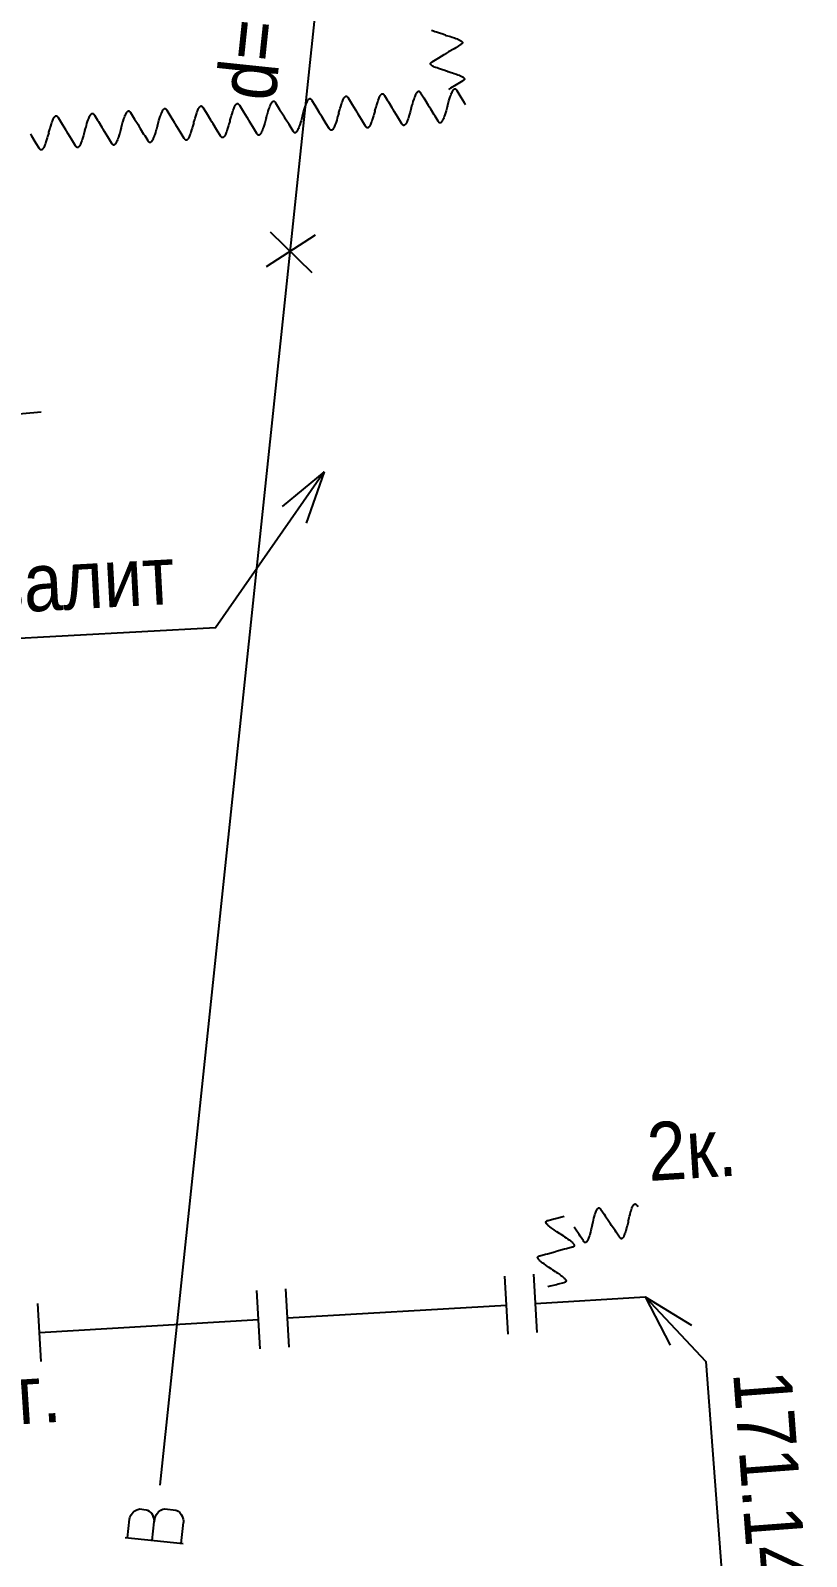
# Model space of a CAD drawing. Header units: metres. Extents: x -3947 to -3704, y 4976 to 6609.
# Drawn here: x -3820.81 to -3807.49, y 5846.71 to 5872.92 of the extents above; entities that cross this region are included whole.
import ezdxf
from ezdxf.enums import TextEntityAlignment as Align

# ---------------------------------------------------------------- set-up
doc = ezdxf.new("R2010")
doc.units = ezdxf.units.M
doc.header["$MEASUREMENT"] = 0
for name, color, linetype, lineweight in [('Водопровод', 7, 'Continuous', 25), ('Газопровод', 7, 'Continuous', 25), ('Кабель защиты', 7, 'Continuous', 25), ('Подземные коммуникации', 7, 'Continuous', 25)]:
    doc.layers.add(name, color=color, linetype=linetype, lineweight=lineweight)
doc.styles.add('Style-RUSSIAN_1251', font='RUSSIAN_1251.shx')

msp = doc.modelspace()

# ---------------------------------------------------------------- linework, layer by layer
at = {"layer": 'Водопровод', "linetype": 'Continuous'}
for p, q in [((-3818.591, 5847.933), (-3815.148, 5880.597)), ((-3816.76, 5868.869), (-3815.92, 5869.412)), ((-3816.7, 5869.466), (-3815.986, 5868.765)), ((-3818.725, 5846.983), (-3818.691, 5847.303)), ((-3818.227, 5846.931), (-3818.189, 5847.291)), ((-3819.187, 5847.032), (-3818.194, 5846.927))]:
    msp.add_line(p, q, dxfattribs=at)
at = {"layer": 'Водопровод', "linetype": 'Continuous', "flags": 128}
for points in [[(-3836.523, 5860.556), (-3828.424, 5865.683), (-3820.633, 5866.374)], [(-3819.15, 5847.028), (-3819.117, 5847.345), (-3819.108, 5847.374), (-3819.084, 5847.422), (-3819.051, 5847.466), (-3819.035, 5847.483), (-3819.014, 5847.498), (-3818.989, 5847.51), (-3818.957, 5847.52), (-3818.942, 5847.522), (-3818.827, 5847.51), (-3818.805, 5847.502), (-3818.777, 5847.486), (-3818.758, 5847.469), (-3818.74, 5847.45), (-3818.722, 5847.42), (-3818.707, 5847.383), (-3818.698, 5847.35), (-3818.691, 5847.303), (-3818.683, 5847.341), (-3818.676, 5847.374), (-3818.656, 5847.421), (-3818.636, 5847.448), (-3818.615, 5847.474), (-3818.58, 5847.501), (-3818.543, 5847.517), (-3818.51, 5847.523), (-3818.321, 5847.503), (-3818.303, 5847.498), (-3818.278, 5847.484), (-3818.25, 5847.46), (-3818.226, 5847.426), (-3818.21, 5847.396), (-3818.195, 5847.347), (-3818.188, 5847.319), (-3818.189, 5847.291)]]:
    msp.add_lwpolyline(points, dxfattribs=at)
at = {"layer": 'Газопровод', "linetype": 'Continuous'}
for p, q in [((-3816.372, 5850.305), (-3816.431, 5851.303)), ((-3812.613, 5850.527), (-3812.672, 5851.525)), ((-3812.114, 5850.556), (-3812.173, 5851.554)), ((-3820.631, 5850.054), (-3820.69, 5851.052)), ((-3816.871, 5850.276), (-3816.93, 5851.274)), ((-3812.143, 5851.055), (-3810.263, 5851.166)), ((-3810.263, 5851.166), (-3809.829, 5850.339)), ((-3810.263, 5851.166), (-3809.465, 5850.682)), ((-3820.66, 5850.553), (-3816.901, 5850.775)), ((-3816.402, 5850.804), (-3812.642, 5851.026))]:
    msp.add_line(p, q, dxfattribs=at)
at = {"layer": 'Газопровод', "linetype": 'Continuous', "flags": 128}
msp.add_lwpolyline([(-3810.263, 5851.166), (-3809.218, 5850.054), (-3808.681, 5842.896)], dxfattribs=at)
at = {"layer": 'Кабель защиты', "linetype": 'Continuous', "flags": 128}
for points in [[(-3813.691, 5872.846), (-3813.705, 5872.851), (-3813.754, 5872.866), (-3813.776, 5872.872), (-3813.809, 5872.883), (-3813.845, 5872.895), (-3813.87, 5872.904), (-3813.893, 5872.913), (-3813.91, 5872.92), (-3813.928, 5872.928)], [(-3813.691, 5872.846), (-3813.676, 5872.842), (-3813.627, 5872.827), (-3813.605, 5872.82), (-3813.572, 5872.81), (-3813.536, 5872.797), (-3813.512, 5872.789), (-3813.488, 5872.78), (-3813.471, 5872.772), (-3813.454, 5872.764), (-3813.443, 5872.759), (-3813.435, 5872.754), (-3813.427, 5872.75), (-3813.424, 5872.748), (-3813.421, 5872.746), (-3813.416, 5872.742), (-3813.413, 5872.739), (-3813.41, 5872.737), (-3813.408, 5872.734), (-3813.406, 5872.732), (-3813.404, 5872.728), (-3813.402, 5872.726), (-3813.402, 5872.725), (-3813.401, 5872.723), (-3813.4, 5872.722), (-3813.4, 5872.72), (-3813.399, 5872.718), (-3813.399, 5872.717), (-3813.399, 5872.715), (-3813.399, 5872.714), (-3813.399, 5872.713), (-3813.4, 5872.712), (-3813.4, 5872.71), (-3813.4, 5872.709), (-3813.401, 5872.708), (-3813.401, 5872.706), (-3813.402, 5872.704), (-3813.403, 5872.703), (-3813.404, 5872.702), (-3813.405, 5872.701), (-3813.406, 5872.699), (-3813.407, 5872.698), (-3813.408, 5872.697), (-3813.41, 5872.695), (-3813.412, 5872.693), (-3813.415, 5872.691), (-3813.418, 5872.689), (-3813.422, 5872.686), (-3813.429, 5872.682), (-3813.514, 5872.63), (-3813.542, 5872.613), (-3813.636, 5872.557), (-3813.673, 5872.535)], [(-3813.656, 5872.223), (-3813.671, 5872.228), (-3813.72, 5872.243), (-3813.741, 5872.249), (-3813.774, 5872.26), (-3813.81, 5872.272), (-3813.835, 5872.281), (-3813.859, 5872.29), (-3813.876, 5872.297), (-3813.893, 5872.305), (-3813.903, 5872.31), (-3813.912, 5872.315), (-3813.919, 5872.32), (-3813.922, 5872.322), (-3813.926, 5872.324), (-3813.931, 5872.328), (-3813.934, 5872.331), (-3813.936, 5872.333), (-3813.939, 5872.335), (-3813.941, 5872.338), (-3813.943, 5872.341), (-3813.944, 5872.343), (-3813.945, 5872.345), (-3813.946, 5872.346), (-3813.946, 5872.348), (-3813.947, 5872.349), (-3813.947, 5872.351), (-3813.947, 5872.353), (-3813.947, 5872.355), (-3813.947, 5872.356), (-3813.947, 5872.357), (-3813.947, 5872.358), (-3813.947, 5872.359), (-3813.947, 5872.36), (-3813.946, 5872.362), (-3813.945, 5872.363), (-3813.944, 5872.365), (-3813.944, 5872.366), (-3813.943, 5872.367), (-3813.942, 5872.369), (-3813.941, 5872.37), (-3813.94, 5872.371), (-3813.939, 5872.372), (-3813.937, 5872.375), (-3813.935, 5872.376), (-3813.932, 5872.378), (-3813.928, 5872.381), (-3813.925, 5872.383), (-3813.918, 5872.388), (-3813.833, 5872.439), (-3813.804, 5872.456), (-3813.71, 5872.513), (-3813.673, 5872.535)], [(-3813.656, 5872.223), (-3813.641, 5872.219), (-3813.592, 5872.204), (-3813.571, 5872.197), (-3813.538, 5872.187), (-3813.502, 5872.174), (-3813.477, 5872.166), (-3813.453, 5872.157), (-3813.436, 5872.149), (-3813.419, 5872.141), (-3813.409, 5872.136), (-3813.4, 5872.131), (-3813.393, 5872.127), (-3813.39, 5872.125), (-3813.386, 5872.123), (-3813.381, 5872.119), (-3813.378, 5872.116), (-3813.376, 5872.114), (-3813.373, 5872.111), (-3813.371, 5872.109), (-3813.369, 5872.105), (-3813.368, 5872.103), (-3813.367, 5872.102), (-3813.366, 5872.1), (-3813.366, 5872.099), (-3813.365, 5872.097), (-3813.365, 5872.095), (-3813.365, 5872.094), (-3813.365, 5872.092), (-3813.365, 5872.091), (-3813.365, 5872.09), (-3813.365, 5872.089), (-3813.365, 5872.087), (-3813.365, 5872.086), (-3813.366, 5872.085), (-3813.367, 5872.083), (-3813.368, 5872.081), (-3813.368, 5872.08), (-3813.369, 5872.079), (-3813.37, 5872.078), (-3813.371, 5872.076), (-3813.372, 5872.075), (-3813.373, 5872.074), (-3813.375, 5872.072), (-3813.377, 5872.07), (-3813.38, 5872.068), (-3813.384, 5872.065), (-3813.387, 5872.063), (-3813.394, 5872.059), (-3813.479, 5872.007), (-3813.508, 5871.99), (-3813.602, 5871.934), (-3813.639, 5871.912)], [(-3816.145, 5871.461), (-3816.141, 5871.476), (-3816.126, 5871.525), (-3816.12, 5871.547), (-3816.11, 5871.58), (-3816.098, 5871.616), (-3816.09, 5871.641), (-3816.081, 5871.665), (-3816.074, 5871.682), (-3816.066, 5871.699), (-3816.061, 5871.71), (-3816.056, 5871.718), (-3816.052, 5871.726), (-3816.05, 5871.729), (-3816.048, 5871.732), (-3816.044, 5871.737), (-3816.041, 5871.74), (-3816.039, 5871.743), (-3816.036, 5871.745), (-3816.034, 5871.747), (-3816.031, 5871.75), (-3816.029, 5871.751), (-3816.027, 5871.752), (-3816.026, 5871.752), (-3816.024, 5871.753), (-3816.023, 5871.753), (-3816.021, 5871.754), (-3816.019, 5871.754), (-3816.017, 5871.754), (-3816.016, 5871.754), (-3816.015, 5871.754), (-3816.014, 5871.754), (-3816.013, 5871.754), (-3816.012, 5871.753), (-3816.01, 5871.753), (-3816.009, 5871.752), (-3816.007, 5871.751), (-3816.005, 5871.751), (-3816.004, 5871.75), (-3816.003, 5871.749), (-3816.002, 5871.748), (-3816.001, 5871.747), (-3815.999, 5871.746), (-3815.997, 5871.744), (-3815.996, 5871.742), (-3815.993, 5871.739), (-3815.991, 5871.735), (-3815.988, 5871.732), (-3815.984, 5871.725), (-3815.931, 5871.641), (-3815.914, 5871.612), (-3815.856, 5871.519), (-3815.834, 5871.482)], [(-3815.523, 5871.503), (-3815.518, 5871.518), (-3815.504, 5871.567), (-3815.497, 5871.589), (-3815.487, 5871.622), (-3815.476, 5871.658), (-3815.467, 5871.683), (-3815.458, 5871.707), (-3815.451, 5871.724), (-3815.444, 5871.741), (-3815.438, 5871.752), (-3815.434, 5871.76), (-3815.429, 5871.768), (-3815.427, 5871.771), (-3815.425, 5871.774), (-3815.421, 5871.779), (-3815.418, 5871.783), (-3815.416, 5871.785), (-3815.414, 5871.787), (-3815.411, 5871.79), (-3815.408, 5871.792), (-3815.406, 5871.793), (-3815.405, 5871.794), (-3815.403, 5871.795), (-3815.402, 5871.795), (-3815.4, 5871.796), (-3815.398, 5871.796), (-3815.396, 5871.796), (-3815.394, 5871.796), (-3815.394, 5871.796), (-3815.392, 5871.796), (-3815.391, 5871.796), (-3815.39, 5871.796), (-3815.389, 5871.796), (-3815.388, 5871.795), (-3815.386, 5871.794), (-3815.384, 5871.793), (-3815.383, 5871.793), (-3815.382, 5871.792), (-3815.381, 5871.791), (-3815.379, 5871.79), (-3815.378, 5871.789), (-3815.377, 5871.788), (-3815.375, 5871.786), (-3815.373, 5871.784), (-3815.371, 5871.781), (-3815.368, 5871.778), (-3815.366, 5871.774), (-3815.361, 5871.767), (-3815.309, 5871.683), (-3815.291, 5871.655), (-3815.234, 5871.561), (-3815.211, 5871.524)], [(-3814.9, 5871.546), (-3814.896, 5871.56), (-3814.881, 5871.609), (-3814.875, 5871.631), (-3814.865, 5871.664), (-3814.853, 5871.701), (-3814.845, 5871.725), (-3814.836, 5871.749), (-3814.829, 5871.766), (-3814.821, 5871.783), (-3814.816, 5871.794), (-3814.811, 5871.803), (-3814.807, 5871.81), (-3814.805, 5871.813), (-3814.803, 5871.816), (-3814.799, 5871.822), (-3814.796, 5871.825), (-3814.794, 5871.827), (-3814.791, 5871.83), (-3814.789, 5871.832), (-3814.786, 5871.834), (-3814.783, 5871.835), (-3814.782, 5871.836), (-3814.781, 5871.837), (-3814.779, 5871.837), (-3814.778, 5871.838), (-3814.776, 5871.838), (-3814.774, 5871.839), (-3814.772, 5871.839), (-3814.771, 5871.839), (-3814.77, 5871.838), (-3814.769, 5871.838), (-3814.768, 5871.838), (-3814.766, 5871.838), (-3814.765, 5871.837), (-3814.763, 5871.837), (-3814.761, 5871.836), (-3814.76, 5871.835), (-3814.759, 5871.834), (-3814.758, 5871.833), (-3814.757, 5871.832), (-3814.755, 5871.831), (-3814.754, 5871.83), (-3814.752, 5871.828), (-3814.751, 5871.826), (-3814.748, 5871.824), (-3814.746, 5871.82), (-3814.743, 5871.816), (-3814.739, 5871.809), (-3814.686, 5871.725), (-3814.669, 5871.697), (-3814.611, 5871.603), (-3814.589, 5871.567)], [(-3814.277, 5871.588), (-3814.273, 5871.602), (-3814.259, 5871.652), (-3814.252, 5871.673), (-3814.242, 5871.706), (-3814.23, 5871.743), (-3814.222, 5871.767), (-3814.213, 5871.791), (-3814.206, 5871.808), (-3814.198, 5871.826), (-3814.193, 5871.836), (-3814.189, 5871.845), (-3814.184, 5871.852), (-3814.182, 5871.855), (-3814.18, 5871.859), (-3814.176, 5871.864), (-3814.173, 5871.867), (-3814.171, 5871.869), (-3814.169, 5871.872), (-3814.166, 5871.874), (-3814.163, 5871.876), (-3814.161, 5871.878), (-3814.159, 5871.878), (-3814.158, 5871.879), (-3814.156, 5871.88), (-3814.155, 5871.88), (-3814.153, 5871.88), (-3814.151, 5871.881), (-3814.149, 5871.881), (-3814.148, 5871.881), (-3814.147, 5871.881), (-3814.146, 5871.88), (-3814.145, 5871.88), (-3814.144, 5871.88), (-3814.142, 5871.879), (-3814.141, 5871.879), (-3814.139, 5871.878), (-3814.138, 5871.877), (-3814.137, 5871.876), (-3814.135, 5871.876), (-3814.134, 5871.874), (-3814.133, 5871.873), (-3814.132, 5871.873), (-3814.129, 5871.87), (-3814.128, 5871.868), (-3814.126, 5871.866), (-3814.123, 5871.862), (-3814.121, 5871.858), (-3814.116, 5871.852), (-3814.063, 5871.767), (-3814.046, 5871.739), (-3813.989, 5871.645), (-3813.966, 5871.609)], [(-3813.655, 5871.63), (-3813.651, 5871.645), (-3813.636, 5871.694), (-3813.63, 5871.716), (-3813.62, 5871.749), (-3813.608, 5871.785), (-3813.599, 5871.81), (-3813.591, 5871.833), (-3813.584, 5871.851), (-3813.576, 5871.868), (-3813.571, 5871.878), (-3813.566, 5871.887), (-3813.562, 5871.894), (-3813.56, 5871.898), (-3813.557, 5871.901), (-3813.553, 5871.906), (-3813.551, 5871.909), (-3813.549, 5871.912), (-3813.546, 5871.914), (-3813.544, 5871.916), (-3813.54, 5871.918), (-3813.538, 5871.92), (-3813.537, 5871.921), (-3813.535, 5871.921), (-3813.534, 5871.922), (-3813.533, 5871.922), (-3813.53, 5871.923), (-3813.529, 5871.923), (-3813.527, 5871.923), (-3813.526, 5871.923), (-3813.525, 5871.923), (-3813.524, 5871.923), (-3813.522, 5871.922), (-3813.521, 5871.922), (-3813.52, 5871.922), (-3813.518, 5871.921), (-3813.516, 5871.92), (-3813.515, 5871.919), (-3813.514, 5871.919), (-3813.513, 5871.918), (-3813.511, 5871.917), (-3813.51, 5871.916), (-3813.509, 5871.915), (-3813.507, 5871.912), (-3813.505, 5871.911), (-3813.503, 5871.908), (-3813.5, 5871.904), (-3813.498, 5871.901), (-3813.494, 5871.894), (-3813.441, 5871.809), (-3813.424, 5871.781), (-3813.366, 5871.688), (-3813.344, 5871.651)], [(-3819.881, 5871.208), (-3819.876, 5871.223), (-3819.862, 5871.272), (-3819.855, 5871.294), (-3819.845, 5871.327), (-3819.834, 5871.363), (-3819.825, 5871.388), (-3819.816, 5871.411), (-3819.809, 5871.429), (-3819.802, 5871.446), (-3819.796, 5871.456), (-3819.792, 5871.465), (-3819.787, 5871.472), (-3819.785, 5871.476), (-3819.783, 5871.479), (-3819.779, 5871.484), (-3819.776, 5871.487), (-3819.774, 5871.49), (-3819.772, 5871.492), (-3819.769, 5871.494), (-3819.766, 5871.496), (-3819.764, 5871.498), (-3819.763, 5871.499), (-3819.761, 5871.499), (-3819.76, 5871.5), (-3819.758, 5871.5), (-3819.756, 5871.501), (-3819.754, 5871.501), (-3819.752, 5871.501), (-3819.752, 5871.501), (-3819.75, 5871.501), (-3819.749, 5871.501), (-3819.748, 5871.5), (-3819.747, 5871.5), (-3819.746, 5871.5), (-3819.744, 5871.499), (-3819.742, 5871.498), (-3819.741, 5871.497), (-3819.74, 5871.497), (-3819.739, 5871.496), (-3819.737, 5871.495), (-3819.736, 5871.494), (-3819.735, 5871.493), (-3819.733, 5871.49), (-3819.731, 5871.489), (-3819.729, 5871.486), (-3819.726, 5871.482), (-3819.724, 5871.479), (-3819.719, 5871.472), (-3819.667, 5871.387), (-3819.649, 5871.359), (-3819.592, 5871.266), (-3819.569, 5871.229)], [(-3819.258, 5871.25), (-3819.254, 5871.265), (-3819.239, 5871.314), (-3819.233, 5871.336), (-3819.223, 5871.369), (-3819.211, 5871.405), (-3819.203, 5871.43), (-3819.194, 5871.454), (-3819.187, 5871.471), (-3819.179, 5871.488), (-3819.174, 5871.499), (-3819.169, 5871.507), (-3819.165, 5871.515), (-3819.163, 5871.518), (-3819.161, 5871.521), (-3819.157, 5871.526), (-3819.154, 5871.529), (-3819.152, 5871.532), (-3819.149, 5871.534), (-3819.147, 5871.536), (-3819.144, 5871.539), (-3819.141, 5871.54), (-3819.14, 5871.541), (-3819.139, 5871.541), (-3819.137, 5871.542), (-3819.136, 5871.542), (-3819.134, 5871.543), (-3819.132, 5871.543), (-3819.13, 5871.543), (-3819.129, 5871.543), (-3819.128, 5871.543), (-3819.127, 5871.543), (-3819.126, 5871.543), (-3819.124, 5871.542), (-3819.123, 5871.542), (-3819.121, 5871.541), (-3819.119, 5871.54), (-3819.118, 5871.54), (-3819.117, 5871.539), (-3819.116, 5871.538), (-3819.115, 5871.537), (-3819.113, 5871.536), (-3819.112, 5871.535), (-3819.11, 5871.533), (-3819.109, 5871.531), (-3819.106, 5871.528), (-3819.104, 5871.524), (-3819.101, 5871.521), (-3819.097, 5871.514), (-3819.044, 5871.43), (-3819.027, 5871.401), (-3818.969, 5871.308), (-3818.947, 5871.271)], [(-3818.635, 5871.292), (-3818.631, 5871.307), (-3818.617, 5871.356), (-3818.61, 5871.378), (-3818.6, 5871.411), (-3818.588, 5871.447), (-3818.58, 5871.472), (-3818.571, 5871.496), (-3818.564, 5871.513), (-3818.556, 5871.53), (-3818.551, 5871.541), (-3818.547, 5871.549), (-3818.542, 5871.557), (-3818.54, 5871.56), (-3818.538, 5871.563), (-3818.534, 5871.568), (-3818.531, 5871.572), (-3818.529, 5871.574), (-3818.527, 5871.576), (-3818.524, 5871.579), (-3818.521, 5871.581), (-3818.519, 5871.582), (-3818.517, 5871.583), (-3818.516, 5871.584), (-3818.514, 5871.584), (-3818.513, 5871.585), (-3818.511, 5871.585), (-3818.509, 5871.585), (-3818.507, 5871.585), (-3818.506, 5871.585), (-3818.505, 5871.585), (-3818.504, 5871.585), (-3818.503, 5871.585), (-3818.502, 5871.585), (-3818.5, 5871.584), (-3818.499, 5871.583), (-3818.497, 5871.582), (-3818.496, 5871.582), (-3818.495, 5871.581), (-3818.493, 5871.58), (-3818.492, 5871.579), (-3818.491, 5871.578), (-3818.49, 5871.577), (-3818.487, 5871.575), (-3818.486, 5871.573), (-3818.484, 5871.57), (-3818.481, 5871.567), (-3818.479, 5871.563), (-3818.474, 5871.556), (-3818.421, 5871.472), (-3818.404, 5871.444), (-3818.347, 5871.35), (-3818.324, 5871.313)], [(-3818.013, 5871.335), (-3818.009, 5871.349), (-3817.994, 5871.398), (-3817.988, 5871.42), (-3817.978, 5871.453), (-3817.966, 5871.49), (-3817.957, 5871.514), (-3817.949, 5871.538), (-3817.942, 5871.555), (-3817.934, 5871.572), (-3817.929, 5871.583), (-3817.924, 5871.592), (-3817.92, 5871.599), (-3817.918, 5871.602), (-3817.915, 5871.605), (-3817.911, 5871.611), (-3817.909, 5871.614), (-3817.907, 5871.616), (-3817.904, 5871.619), (-3817.902, 5871.621), (-3817.898, 5871.623), (-3817.896, 5871.624), (-3817.895, 5871.625), (-3817.893, 5871.626), (-3817.892, 5871.626), (-3817.891, 5871.627), (-3817.888, 5871.627), (-3817.887, 5871.628), (-3817.885, 5871.628), (-3817.884, 5871.628), (-3817.883, 5871.627), (-3817.882, 5871.627), (-3817.88, 5871.627), (-3817.879, 5871.627), (-3817.878, 5871.626), (-3817.876, 5871.626), (-3817.874, 5871.625), (-3817.873, 5871.624), (-3817.872, 5871.623), (-3817.871, 5871.622), (-3817.869, 5871.621), (-3817.868, 5871.62), (-3817.867, 5871.619), (-3817.865, 5871.617), (-3817.863, 5871.615), (-3817.861, 5871.613), (-3817.858, 5871.609), (-3817.856, 5871.605), (-3817.852, 5871.598), (-3817.799, 5871.514), (-3817.782, 5871.486), (-3817.724, 5871.392), (-3817.702, 5871.356)], [(-3817.39, 5871.377), (-3817.386, 5871.391), (-3817.372, 5871.441), (-3817.365, 5871.462), (-3817.355, 5871.495), (-3817.343, 5871.532), (-3817.335, 5871.556), (-3817.326, 5871.58), (-3817.319, 5871.597), (-3817.311, 5871.615), (-3817.306, 5871.625), (-3817.301, 5871.634), (-3817.297, 5871.641), (-3817.295, 5871.644), (-3817.293, 5871.648), (-3817.289, 5871.653), (-3817.286, 5871.656), (-3817.284, 5871.658), (-3817.281, 5871.661), (-3817.279, 5871.663), (-3817.276, 5871.665), (-3817.274, 5871.667), (-3817.272, 5871.667), (-3817.271, 5871.668), (-3817.269, 5871.669), (-3817.268, 5871.669), (-3817.266, 5871.669), (-3817.264, 5871.67), (-3817.262, 5871.67), (-3817.261, 5871.67), (-3817.26, 5871.67), (-3817.259, 5871.669), (-3817.258, 5871.669), (-3817.257, 5871.669), (-3817.255, 5871.668), (-3817.254, 5871.668), (-3817.252, 5871.667), (-3817.25, 5871.666), (-3817.25, 5871.665), (-3817.248, 5871.665), (-3817.247, 5871.663), (-3817.246, 5871.662), (-3817.245, 5871.662), (-3817.242, 5871.659), (-3817.241, 5871.657), (-3817.239, 5871.655), (-3817.236, 5871.651), (-3817.233, 5871.647), (-3817.229, 5871.641), (-3817.176, 5871.556), (-3817.159, 5871.528), (-3817.101, 5871.434), (-3817.079, 5871.398)], [(-3816.768, 5871.419), (-3816.763, 5871.434), (-3816.749, 5871.483), (-3816.742, 5871.505), (-3816.732, 5871.538), (-3816.721, 5871.574), (-3816.712, 5871.599), (-3816.703, 5871.622), (-3816.697, 5871.64), (-3816.689, 5871.657), (-3816.684, 5871.667), (-3816.679, 5871.676), (-3816.674, 5871.683), (-3816.672, 5871.687), (-3816.67, 5871.69), (-3816.666, 5871.695), (-3816.664, 5871.698), (-3816.661, 5871.701), (-3816.659, 5871.703), (-3816.656, 5871.705), (-3816.653, 5871.707), (-3816.651, 5871.709), (-3816.65, 5871.71), (-3816.648, 5871.71), (-3816.647, 5871.711), (-3816.645, 5871.711), (-3816.643, 5871.712), (-3816.642, 5871.712), (-3816.64, 5871.712), (-3816.639, 5871.712), (-3816.638, 5871.712), (-3816.637, 5871.712), (-3816.635, 5871.711), (-3816.634, 5871.711), (-3816.633, 5871.711), (-3816.631, 5871.71), (-3816.629, 5871.709), (-3816.628, 5871.708), (-3816.627, 5871.708), (-3816.626, 5871.707), (-3816.624, 5871.706), (-3816.623, 5871.705), (-3816.622, 5871.704), (-3816.62, 5871.701), (-3816.618, 5871.7), (-3816.616, 5871.697), (-3816.613, 5871.693), (-3816.611, 5871.69), (-3816.607, 5871.683), (-3816.554, 5871.598), (-3816.537, 5871.57), (-3816.479, 5871.477), (-3816.456, 5871.44)], [(-3815.523, 5871.503), (-3815.527, 5871.489), (-3815.541, 5871.44), (-3815.548, 5871.418), (-3815.558, 5871.385), (-3815.569, 5871.348), (-3815.578, 5871.324), (-3815.587, 5871.3), (-3815.594, 5871.283), (-3815.601, 5871.265), (-3815.607, 5871.255), (-3815.611, 5871.246), (-3815.616, 5871.239), (-3815.618, 5871.236), (-3815.62, 5871.233), (-3815.624, 5871.227), (-3815.627, 5871.224), (-3815.629, 5871.222), (-3815.631, 5871.219), (-3815.634, 5871.217), (-3815.637, 5871.215), (-3815.639, 5871.214), (-3815.64, 5871.213), (-3815.642, 5871.212), (-3815.644, 5871.212), (-3815.645, 5871.211), (-3815.647, 5871.211), (-3815.649, 5871.21), (-3815.651, 5871.21), (-3815.651, 5871.21), (-3815.653, 5871.21), (-3815.654, 5871.211), (-3815.655, 5871.211), (-3815.656, 5871.211), (-3815.657, 5871.212), (-3815.659, 5871.212), (-3815.661, 5871.213), (-3815.662, 5871.214), (-3815.663, 5871.215), (-3815.664, 5871.216), (-3815.666, 5871.217), (-3815.667, 5871.218), (-3815.668, 5871.219), (-3815.67, 5871.221), (-3815.672, 5871.223), (-3815.674, 5871.225), (-3815.677, 5871.229), (-3815.679, 5871.233), (-3815.684, 5871.24), (-3815.737, 5871.324), (-3815.754, 5871.352), (-3815.811, 5871.446), (-3815.834, 5871.482)], [(-3814.9, 5871.546), (-3814.904, 5871.531), (-3814.919, 5871.482), (-3814.925, 5871.46), (-3814.935, 5871.427), (-3814.947, 5871.391), (-3814.955, 5871.366), (-3814.964, 5871.342), (-3814.971, 5871.325), (-3814.979, 5871.308), (-3814.984, 5871.297), (-3814.989, 5871.288), (-3814.993, 5871.281), (-3814.995, 5871.278), (-3814.997, 5871.275), (-3815.001, 5871.27), (-3815.004, 5871.266), (-3815.006, 5871.264), (-3815.009, 5871.262), (-3815.011, 5871.259), (-3815.014, 5871.257), (-3815.016, 5871.256), (-3815.018, 5871.255), (-3815.019, 5871.254), (-3815.021, 5871.254), (-3815.022, 5871.253), (-3815.024, 5871.253), (-3815.026, 5871.253), (-3815.028, 5871.253), (-3815.029, 5871.253), (-3815.03, 5871.253), (-3815.031, 5871.253), (-3815.032, 5871.253), (-3815.033, 5871.253), (-3815.035, 5871.254), (-3815.036, 5871.254), (-3815.038, 5871.255), (-3815.04, 5871.256), (-3815.041, 5871.257), (-3815.042, 5871.258), (-3815.043, 5871.259), (-3815.044, 5871.26), (-3815.046, 5871.261), (-3815.048, 5871.263), (-3815.049, 5871.265), (-3815.052, 5871.268), (-3815.054, 5871.271), (-3815.057, 5871.275), (-3815.061, 5871.282), (-3815.114, 5871.366), (-3815.131, 5871.394), (-3815.189, 5871.488), (-3815.211, 5871.524)], [(-3814.277, 5871.588), (-3814.282, 5871.573), (-3814.296, 5871.524), (-3814.303, 5871.502), (-3814.313, 5871.469), (-3814.324, 5871.433), (-3814.333, 5871.408), (-3814.342, 5871.384), (-3814.348, 5871.367), (-3814.356, 5871.35), (-3814.361, 5871.339), (-3814.366, 5871.331), (-3814.371, 5871.323), (-3814.373, 5871.32), (-3814.375, 5871.317), (-3814.379, 5871.312), (-3814.381, 5871.309), (-3814.384, 5871.306), (-3814.386, 5871.304), (-3814.389, 5871.302), (-3814.392, 5871.299), (-3814.394, 5871.298), (-3814.395, 5871.297), (-3814.397, 5871.297), (-3814.398, 5871.296), (-3814.4, 5871.296), (-3814.402, 5871.295), (-3814.403, 5871.295), (-3814.405, 5871.295), (-3814.406, 5871.295), (-3814.407, 5871.295), (-3814.409, 5871.295), (-3814.41, 5871.295), (-3814.411, 5871.296), (-3814.412, 5871.296), (-3814.414, 5871.297), (-3814.416, 5871.298), (-3814.417, 5871.298), (-3814.418, 5871.299), (-3814.419, 5871.3), (-3814.421, 5871.301), (-3814.422, 5871.302), (-3814.423, 5871.303), (-3814.425, 5871.305), (-3814.427, 5871.307), (-3814.429, 5871.31), (-3814.432, 5871.314), (-3814.434, 5871.317), (-3814.439, 5871.324), (-3814.491, 5871.408), (-3814.509, 5871.437), (-3814.566, 5871.53), (-3814.589, 5871.567)], [(-3813.655, 5871.63), (-3813.659, 5871.615), (-3813.673, 5871.566), (-3813.68, 5871.544), (-3813.69, 5871.511), (-3813.702, 5871.475), (-3813.71, 5871.45), (-3813.719, 5871.427), (-3813.726, 5871.409), (-3813.734, 5871.392), (-3813.739, 5871.382), (-3813.744, 5871.373), (-3813.748, 5871.365), (-3813.75, 5871.362), (-3813.752, 5871.359), (-3813.756, 5871.354), (-3813.759, 5871.351), (-3813.761, 5871.348), (-3813.764, 5871.346), (-3813.766, 5871.344), (-3813.769, 5871.341), (-3813.771, 5871.34), (-3813.773, 5871.339), (-3813.774, 5871.339), (-3813.776, 5871.338), (-3813.777, 5871.338), (-3813.779, 5871.337), (-3813.781, 5871.337), (-3813.783, 5871.337), (-3813.784, 5871.337), (-3813.785, 5871.337), (-3813.786, 5871.337), (-3813.787, 5871.337), (-3813.788, 5871.338), (-3813.79, 5871.338), (-3813.791, 5871.339), (-3813.793, 5871.34), (-3813.795, 5871.341), (-3813.796, 5871.341), (-3813.797, 5871.342), (-3813.798, 5871.343), (-3813.799, 5871.344), (-3813.8, 5871.345), (-3813.803, 5871.348), (-3813.804, 5871.349), (-3813.806, 5871.352), (-3813.809, 5871.356), (-3813.812, 5871.359), (-3813.816, 5871.366), (-3813.869, 5871.451), (-3813.886, 5871.479), (-3813.944, 5871.572), (-3813.966, 5871.609)], [(-3820.503, 5871.166), (-3820.499, 5871.18), (-3820.484, 5871.23), (-3820.478, 5871.251), (-3820.468, 5871.284), (-3820.456, 5871.321), (-3820.448, 5871.345), (-3820.439, 5871.369), (-3820.432, 5871.386), (-3820.424, 5871.404), (-3820.419, 5871.414), (-3820.414, 5871.423), (-3820.41, 5871.43), (-3820.408, 5871.433), (-3820.406, 5871.437), (-3820.402, 5871.442), (-3820.399, 5871.445), (-3820.397, 5871.447), (-3820.394, 5871.45), (-3820.392, 5871.452), (-3820.389, 5871.454), (-3820.387, 5871.456), (-3820.385, 5871.456), (-3820.384, 5871.457), (-3820.382, 5871.458), (-3820.381, 5871.458), (-3820.379, 5871.458), (-3820.377, 5871.459), (-3820.375, 5871.459), (-3820.374, 5871.459), (-3820.373, 5871.459), (-3820.372, 5871.458), (-3820.371, 5871.458), (-3820.37, 5871.458), (-3820.368, 5871.457), (-3820.367, 5871.457), (-3820.365, 5871.456), (-3820.363, 5871.455), (-3820.362, 5871.454), (-3820.361, 5871.454), (-3820.36, 5871.453), (-3820.359, 5871.451), (-3820.357, 5871.451), (-3820.355, 5871.448), (-3820.354, 5871.446), (-3820.351, 5871.444), (-3820.349, 5871.44), (-3820.346, 5871.436), (-3820.342, 5871.43), (-3820.289, 5871.345), (-3820.272, 5871.317), (-3820.214, 5871.223), (-3820.192, 5871.187)], [(-3819.258, 5871.25), (-3819.262, 5871.236), (-3819.277, 5871.186), (-3819.283, 5871.164), (-3819.293, 5871.132), (-3819.305, 5871.095), (-3819.313, 5871.071), (-3819.322, 5871.047), (-3819.329, 5871.03), (-3819.337, 5871.012), (-3819.342, 5871.002), (-3819.347, 5870.993), (-3819.351, 5870.986), (-3819.353, 5870.983), (-3819.355, 5870.979), (-3819.359, 5870.974), (-3819.362, 5870.971), (-3819.364, 5870.969), (-3819.367, 5870.966), (-3819.369, 5870.964), (-3819.372, 5870.962), (-3819.374, 5870.96), (-3819.376, 5870.96), (-3819.377, 5870.959), (-3819.379, 5870.958), (-3819.38, 5870.958), (-3819.382, 5870.957), (-3819.384, 5870.957), (-3819.386, 5870.957), (-3819.387, 5870.957), (-3819.388, 5870.957), (-3819.389, 5870.957), (-3819.39, 5870.958), (-3819.391, 5870.958), (-3819.393, 5870.958), (-3819.394, 5870.959), (-3819.396, 5870.96), (-3819.398, 5870.961), (-3819.399, 5870.961), (-3819.4, 5870.962), (-3819.401, 5870.963), (-3819.402, 5870.964), (-3819.404, 5870.965), (-3819.406, 5870.968), (-3819.407, 5870.969), (-3819.41, 5870.972), (-3819.412, 5870.976), (-3819.415, 5870.979), (-3819.419, 5870.986), (-3819.472, 5871.071), (-3819.489, 5871.099), (-3819.547, 5871.192), (-3819.569, 5871.229)], [(-3818.635, 5871.292), (-3818.64, 5871.278), (-3818.654, 5871.229), (-3818.661, 5871.207), (-3818.671, 5871.174), (-3818.682, 5871.137), (-3818.691, 5871.113), (-3818.7, 5871.089), (-3818.706, 5871.072), (-3818.714, 5871.054), (-3818.719, 5871.044), (-3818.724, 5871.035), (-3818.729, 5871.028), (-3818.731, 5871.025), (-3818.733, 5871.022), (-3818.737, 5871.016), (-3818.739, 5871.013), (-3818.742, 5871.011), (-3818.744, 5871.008), (-3818.747, 5871.006), (-3818.75, 5871.004), (-3818.752, 5871.003), (-3818.753, 5871.002), (-3818.755, 5871.001), (-3818.756, 5871.001), (-3818.758, 5871), (-3818.76, 5871), (-3818.761, 5870.999), (-3818.763, 5870.999), (-3818.764, 5870.999), (-3818.765, 5870.999), (-3818.767, 5871), (-3818.768, 5871), (-3818.769, 5871), (-3818.77, 5871.001), (-3818.772, 5871.001), (-3818.774, 5871.002), (-3818.775, 5871.003), (-3818.776, 5871.004), (-3818.777, 5871.005), (-3818.779, 5871.006), (-3818.78, 5871.007), (-3818.781, 5871.008), (-3818.783, 5871.01), (-3818.785, 5871.012), (-3818.787, 5871.014), (-3818.79, 5871.018), (-3818.792, 5871.022), (-3818.797, 5871.029), (-3818.849, 5871.113), (-3818.867, 5871.141), (-3818.924, 5871.235), (-3818.947, 5871.271)], [(-3818.013, 5871.335), (-3818.017, 5871.32), (-3818.031, 5871.271), (-3818.038, 5871.249), (-3818.048, 5871.216), (-3818.06, 5871.18), (-3818.068, 5871.155), (-3818.077, 5871.131), (-3818.084, 5871.114), (-3818.092, 5871.097), (-3818.097, 5871.086), (-3818.102, 5871.077), (-3818.106, 5871.07), (-3818.108, 5871.067), (-3818.11, 5871.064), (-3818.114, 5871.059), (-3818.117, 5871.055), (-3818.119, 5871.053), (-3818.122, 5871.051), (-3818.124, 5871.048), (-3818.127, 5871.046), (-3818.129, 5871.045), (-3818.131, 5871.044), (-3818.132, 5871.043), (-3818.134, 5871.043), (-3818.135, 5871.042), (-3818.137, 5871.042), (-3818.139, 5871.042), (-3818.141, 5871.042), (-3818.142, 5871.042), (-3818.143, 5871.042), (-3818.144, 5871.042), (-3818.145, 5871.042), (-3818.146, 5871.042), (-3818.148, 5871.043), (-3818.149, 5871.043), (-3818.151, 5871.044), (-3818.153, 5871.045), (-3818.154, 5871.046), (-3818.155, 5871.047), (-3818.156, 5871.048), (-3818.157, 5871.049), (-3818.158, 5871.05), (-3818.161, 5871.052), (-3818.162, 5871.054), (-3818.164, 5871.057), (-3818.167, 5871.06), (-3818.17, 5871.064), (-3818.174, 5871.071), (-3818.227, 5871.155), (-3818.244, 5871.183), (-3818.302, 5871.277), (-3818.324, 5871.313)], [(-3817.39, 5871.377), (-3817.394, 5871.362), (-3817.409, 5871.313), (-3817.415, 5871.291), (-3817.425, 5871.258), (-3817.437, 5871.222), (-3817.446, 5871.197), (-3817.454, 5871.173), (-3817.461, 5871.156), (-3817.469, 5871.139), (-3817.474, 5871.128), (-3817.479, 5871.12), (-3817.483, 5871.112), (-3817.485, 5871.109), (-3817.488, 5871.106), (-3817.492, 5871.101), (-3817.494, 5871.098), (-3817.496, 5871.095), (-3817.499, 5871.093), (-3817.501, 5871.091), (-3817.505, 5871.088), (-3817.507, 5871.087), (-3817.508, 5871.086), (-3817.51, 5871.086), (-3817.511, 5871.085), (-3817.513, 5871.085), (-3817.515, 5871.084), (-3817.516, 5871.084), (-3817.518, 5871.084), (-3817.519, 5871.084), (-3817.52, 5871.084), (-3817.521, 5871.084), (-3817.523, 5871.084), (-3817.524, 5871.085), (-3817.525, 5871.085), (-3817.527, 5871.086), (-3817.529, 5871.087), (-3817.53, 5871.087), (-3817.531, 5871.088), (-3817.532, 5871.089), (-3817.534, 5871.09), (-3817.535, 5871.091), (-3817.536, 5871.092), (-3817.538, 5871.094), (-3817.54, 5871.096), (-3817.542, 5871.099), (-3817.545, 5871.103), (-3817.547, 5871.106), (-3817.551, 5871.113), (-3817.604, 5871.197), (-3817.621, 5871.226), (-3817.679, 5871.319), (-3817.701, 5871.356)], [(-3816.768, 5871.419), (-3816.772, 5871.404), (-3816.786, 5871.355), (-3816.793, 5871.333), (-3816.803, 5871.3), (-3816.815, 5871.264), (-3816.823, 5871.239), (-3816.832, 5871.216), (-3816.839, 5871.198), (-3816.847, 5871.181), (-3816.852, 5871.171), (-3816.856, 5871.162), (-3816.861, 5871.154), (-3816.863, 5871.151), (-3816.865, 5871.148), (-3816.869, 5871.143), (-3816.872, 5871.14), (-3816.874, 5871.137), (-3816.876, 5871.135), (-3816.879, 5871.133), (-3816.882, 5871.13), (-3816.884, 5871.129), (-3816.886, 5871.128), (-3816.887, 5871.128), (-3816.889, 5871.127), (-3816.89, 5871.127), (-3816.892, 5871.126), (-3816.894, 5871.126), (-3816.896, 5871.126), (-3816.897, 5871.126), (-3816.898, 5871.126), (-3816.899, 5871.126), (-3816.9, 5871.126), (-3816.901, 5871.127), (-3816.903, 5871.127), (-3816.904, 5871.128), (-3816.906, 5871.129), (-3816.907, 5871.13), (-3816.908, 5871.13), (-3816.91, 5871.131), (-3816.911, 5871.132), (-3816.912, 5871.133), (-3816.913, 5871.134), (-3816.916, 5871.137), (-3816.917, 5871.138), (-3816.919, 5871.141), (-3816.922, 5871.145), (-3816.924, 5871.148), (-3816.929, 5871.155), (-3816.982, 5871.24), (-3816.999, 5871.268), (-3817.056, 5871.361), (-3817.079, 5871.398)], [(-3816.145, 5871.461), (-3816.149, 5871.447), (-3816.164, 5871.397), (-3816.17, 5871.375), (-3816.18, 5871.343), (-3816.192, 5871.306), (-3816.2, 5871.282), (-3816.209, 5871.258), (-3816.216, 5871.241), (-3816.224, 5871.223), (-3816.229, 5871.213), (-3816.234, 5871.204), (-3816.238, 5871.197), (-3816.24, 5871.194), (-3816.242, 5871.19), (-3816.246, 5871.185), (-3816.249, 5871.182), (-3816.251, 5871.18), (-3816.254, 5871.177), (-3816.256, 5871.175), (-3816.259, 5871.173), (-3816.262, 5871.171), (-3816.263, 5871.171), (-3816.264, 5871.17), (-3816.266, 5871.169), (-3816.267, 5871.169), (-3816.269, 5871.168), (-3816.271, 5871.168), (-3816.273, 5871.168), (-3816.274, 5871.168), (-3816.275, 5871.168), (-3816.276, 5871.168), (-3816.277, 5871.169), (-3816.279, 5871.169), (-3816.28, 5871.169), (-3816.282, 5871.17), (-3816.284, 5871.171), (-3816.285, 5871.172), (-3816.286, 5871.172), (-3816.287, 5871.173), (-3816.288, 5871.174), (-3816.29, 5871.175), (-3816.291, 5871.176), (-3816.293, 5871.179), (-3816.295, 5871.18), (-3816.297, 5871.183), (-3816.3, 5871.187), (-3816.302, 5871.19), (-3816.306, 5871.197), (-3816.359, 5871.282), (-3816.376, 5871.31), (-3816.434, 5871.403), (-3816.456, 5871.44)], [(-3820.503, 5871.166), (-3820.507, 5871.151), (-3820.522, 5871.102), (-3820.528, 5871.08), (-3820.538, 5871.047), (-3820.55, 5871.011), (-3820.558, 5870.986), (-3820.567, 5870.962), (-3820.574, 5870.945), (-3820.582, 5870.928), (-3820.587, 5870.917), (-3820.592, 5870.909), (-3820.596, 5870.901), (-3820.598, 5870.898), (-3820.6, 5870.895), (-3820.604, 5870.89), (-3820.607, 5870.887), (-3820.609, 5870.884), (-3820.612, 5870.882), (-3820.614, 5870.88), (-3820.617, 5870.877), (-3820.62, 5870.876), (-3820.621, 5870.875), (-3820.622, 5870.875), (-3820.624, 5870.874), (-3820.625, 5870.874), (-3820.627, 5870.873), (-3820.629, 5870.873), (-3820.631, 5870.873), (-3820.632, 5870.873), (-3820.633, 5870.873), (-3820.634, 5870.873), (-3820.635, 5870.873), (-3820.637, 5870.874), (-3820.638, 5870.874), (-3820.64, 5870.875), (-3820.642, 5870.876), (-3820.643, 5870.876), (-3820.644, 5870.877), (-3820.645, 5870.878), (-3820.646, 5870.879), (-3820.648, 5870.88), (-3820.649, 5870.881), (-3820.651, 5870.883), (-3820.653, 5870.885), (-3820.655, 5870.888), (-3820.658, 5870.892), (-3820.66, 5870.895), (-3820.664, 5870.902), (-3820.717, 5870.986), (-3820.734, 5871.015), (-3820.792, 5871.108), (-3820.814, 5871.145)], [(-3819.881, 5871.208), (-3819.885, 5871.193), (-3819.899, 5871.144), (-3819.906, 5871.122), (-3819.916, 5871.089), (-3819.927, 5871.053), (-3819.936, 5871.028), (-3819.945, 5871.005), (-3819.952, 5870.987), (-3819.959, 5870.97), (-3819.965, 5870.96), (-3819.969, 5870.951), (-3819.974, 5870.943), (-3819.976, 5870.94), (-3819.978, 5870.937), (-3819.982, 5870.932), (-3819.985, 5870.929), (-3819.987, 5870.926), (-3819.989, 5870.924), (-3819.992, 5870.922), (-3819.995, 5870.919), (-3819.997, 5870.918), (-3819.998, 5870.917), (-3820, 5870.917), (-3820.002, 5870.916), (-3820.003, 5870.916), (-3820.005, 5870.915), (-3820.007, 5870.915), (-3820.009, 5870.915), (-3820.009, 5870.915), (-3820.011, 5870.915), (-3820.012, 5870.915), (-3820.013, 5870.915), (-3820.014, 5870.916), (-3820.015, 5870.916), (-3820.017, 5870.917), (-3820.019, 5870.918), (-3820.02, 5870.919), (-3820.021, 5870.919), (-3820.022, 5870.92), (-3820.024, 5870.921), (-3820.025, 5870.922), (-3820.026, 5870.923), (-3820.028, 5870.926), (-3820.03, 5870.927), (-3820.032, 5870.93), (-3820.035, 5870.934), (-3820.037, 5870.937), (-3820.042, 5870.944), (-3820.095, 5871.029), (-3820.112, 5871.057), (-3820.169, 5871.15), (-3820.192, 5871.187)], [(-3811.171, 5852.397), (-3811.168, 5852.412), (-3811.156, 5852.461), (-3811.15, 5852.483), (-3811.141, 5852.517), (-3811.131, 5852.554), (-3811.124, 5852.579), (-3811.116, 5852.603), (-3811.109, 5852.62), (-3811.102, 5852.638), (-3811.098, 5852.648), (-3811.093, 5852.657), (-3811.089, 5852.665), (-3811.087, 5852.668), (-3811.085, 5852.671), (-3811.082, 5852.677), (-3811.079, 5852.68), (-3811.077, 5852.683), (-3811.075, 5852.685), (-3811.072, 5852.687), (-3811.069, 5852.69), (-3811.067, 5852.691), (-3811.066, 5852.692), (-3811.064, 5852.693), (-3811.063, 5852.693), (-3811.061, 5852.694), (-3811.059, 5852.694), (-3811.058, 5852.695), (-3811.056, 5852.695), (-3811.055, 5852.695), (-3811.054, 5852.695), (-3811.052, 5852.695), (-3811.051, 5852.694), (-3811.05, 5852.694), (-3811.049, 5852.694), (-3811.047, 5852.693), (-3811.045, 5852.692), (-3811.044, 5852.692), (-3811.043, 5852.691), (-3811.041, 5852.69), (-3811.04, 5852.689), (-3811.039, 5852.688), (-3811.038, 5852.687), (-3811.035, 5852.685), (-3811.034, 5852.683), (-3811.031, 5852.681), (-3811.028, 5852.677), (-3811.026, 5852.674), (-3811.021, 5852.667), (-3810.965, 5852.585), (-3810.947, 5852.557), (-3810.885, 5852.466), (-3810.861, 5852.431)], [(-3810.551, 5852.465), (-3810.548, 5852.479), (-3810.535, 5852.529), (-3810.53, 5852.551), (-3810.521, 5852.584), (-3810.511, 5852.621), (-3810.503, 5852.646), (-3810.495, 5852.67), (-3810.489, 5852.688), (-3810.482, 5852.705), (-3810.477, 5852.716), (-3810.473, 5852.725), (-3810.469, 5852.733), (-3810.467, 5852.736), (-3810.465, 5852.739), (-3810.461, 5852.745), (-3810.459, 5852.748), (-3810.457, 5852.75), (-3810.454, 5852.753), (-3810.452, 5852.755), (-3810.449, 5852.757), (-3810.447, 5852.759), (-3810.445, 5852.76), (-3810.444, 5852.76), (-3810.442, 5852.761), (-3810.441, 5852.762), (-3810.439, 5852.762), (-3810.437, 5852.762), (-3810.435, 5852.763), (-3810.434, 5852.763), (-3810.433, 5852.763), (-3810.432, 5852.762), (-3810.431, 5852.762), (-3810.43, 5852.762), (-3810.428, 5852.762), (-3810.427, 5852.761), (-3810.425, 5852.76), (-3810.423, 5852.759), (-3810.422, 5852.759), (-3810.421, 5852.758), (-3810.42, 5852.757), (-3810.418, 5852.756), (-3810.417, 5852.755), (-3810.415, 5852.753), (-3810.413, 5852.751), (-3810.411, 5852.748), (-3810.408, 5852.745), (-3810.406, 5852.741), (-3810.401, 5852.735), (-3810.388, 5852.715)], [(-3811.721, 5852.249), (-3811.734, 5852.257), (-3811.777, 5852.286), (-3811.796, 5852.298), (-3811.824, 5852.318), (-3811.856, 5852.339), (-3811.877, 5852.355), (-3811.897, 5852.37), (-3811.911, 5852.382), (-3811.925, 5852.394), (-3811.934, 5852.402), (-3811.941, 5852.409), (-3811.947, 5852.416), (-3811.949, 5852.419), (-3811.951, 5852.422), (-3811.955, 5852.427), (-3811.958, 5852.43), (-3811.959, 5852.433), (-3811.961, 5852.436), (-3811.962, 5852.439), (-3811.963, 5852.443), (-3811.964, 5852.445), (-3811.964, 5852.447), (-3811.965, 5852.449), (-3811.965, 5852.45), (-3811.965, 5852.452), (-3811.965, 5852.454), (-3811.964, 5852.456), (-3811.964, 5852.457), (-3811.964, 5852.458), (-3811.963, 5852.459), (-3811.963, 5852.46), (-3811.962, 5852.461), (-3811.961, 5852.462), (-3811.961, 5852.464), (-3811.959, 5852.465), (-3811.958, 5852.466), (-3811.957, 5852.467), (-3811.956, 5852.468), (-3811.955, 5852.469), (-3811.953, 5852.47), (-3811.952, 5852.471), (-3811.951, 5852.472), (-3811.948, 5852.473), (-3811.946, 5852.474), (-3811.942, 5852.476), (-3811.938, 5852.477), (-3811.934, 5852.478), (-3811.926, 5852.48), (-3811.83, 5852.506), (-3811.798, 5852.514), (-3811.692, 5852.542), (-3811.65, 5852.553)], [(-3811.171, 5852.397), (-3811.175, 5852.382), (-3811.187, 5852.332), (-3811.193, 5852.31), (-3811.202, 5852.277), (-3811.212, 5852.24), (-3811.219, 5852.215), (-3811.227, 5852.191), (-3811.234, 5852.173), (-3811.241, 5852.156), (-3811.245, 5852.145), (-3811.25, 5852.136), (-3811.254, 5852.129), (-3811.256, 5852.125), (-3811.258, 5852.122), (-3811.261, 5852.117), (-3811.264, 5852.114), (-3811.266, 5852.111), (-3811.268, 5852.109), (-3811.271, 5852.106), (-3811.274, 5852.104), (-3811.276, 5852.103), (-3811.277, 5852.102), (-3811.279, 5852.101), (-3811.28, 5852.1), (-3811.282, 5852.1), (-3811.284, 5852.099), (-3811.285, 5852.099), (-3811.287, 5852.099), (-3811.288, 5852.099), (-3811.289, 5852.099), (-3811.291, 5852.099), (-3811.292, 5852.099), (-3811.293, 5852.099), (-3811.294, 5852.1), (-3811.296, 5852.1), (-3811.298, 5852.101), (-3811.299, 5852.102), (-3811.3, 5852.103), (-3811.302, 5852.103), (-3811.303, 5852.104), (-3811.304, 5852.105), (-3811.305, 5852.106), (-3811.308, 5852.109), (-3811.309, 5852.11), (-3811.312, 5852.113), (-3811.315, 5852.116), (-3811.317, 5852.12), (-3811.322, 5852.127), (-3811.378, 5852.209), (-3811.396, 5852.236), (-3811.458, 5852.327), (-3811.482, 5852.363)], [(-3810.551, 5852.465), (-3810.555, 5852.45), (-3810.567, 5852.4), (-3810.573, 5852.378), (-3810.582, 5852.345), (-3810.592, 5852.308), (-3810.599, 5852.283), (-3810.607, 5852.259), (-3810.613, 5852.241), (-3810.62, 5852.224), (-3810.625, 5852.213), (-3810.629, 5852.204), (-3810.633, 5852.196), (-3810.635, 5852.193), (-3810.637, 5852.19), (-3810.641, 5852.185), (-3810.644, 5852.181), (-3810.646, 5852.179), (-3810.648, 5852.176), (-3810.651, 5852.174), (-3810.654, 5852.172), (-3810.656, 5852.17), (-3810.657, 5852.169), (-3810.659, 5852.169), (-3810.66, 5852.168), (-3810.661, 5852.168), (-3810.663, 5852.167), (-3810.665, 5852.167), (-3810.667, 5852.166), (-3810.668, 5852.166), (-3810.669, 5852.167), (-3810.67, 5852.167), (-3810.671, 5852.167), (-3810.673, 5852.167), (-3810.674, 5852.168), (-3810.676, 5852.168), (-3810.678, 5852.169), (-3810.679, 5852.17), (-3810.68, 5852.17), (-3810.681, 5852.171), (-3810.683, 5852.172), (-3810.684, 5852.173), (-3810.685, 5852.174), (-3810.687, 5852.176), (-3810.689, 5852.178), (-3810.691, 5852.181), (-3810.694, 5852.184), (-3810.697, 5852.188), (-3810.701, 5852.194), (-3810.758, 5852.277), (-3810.776, 5852.304), (-3810.837, 5852.395), (-3810.861, 5852.431)], [(-3811.721, 5852.249), (-3811.708, 5852.241), (-3811.666, 5852.213), (-3811.647, 5852.2), (-3811.618, 5852.181), (-3811.587, 5852.159), (-3811.566, 5852.144), (-3811.545, 5852.128), (-3811.531, 5852.116), (-3811.517, 5852.104), (-3811.508, 5852.096), (-3811.501, 5852.089), (-3811.496, 5852.082), (-3811.493, 5852.08), (-3811.491, 5852.077), (-3811.487, 5852.071), (-3811.485, 5852.068), (-3811.483, 5852.065), (-3811.481, 5852.062), (-3811.48, 5852.059), (-3811.479, 5852.055), (-3811.478, 5852.053), (-3811.478, 5852.051), (-3811.478, 5852.05), (-3811.478, 5852.048), (-3811.478, 5852.047), (-3811.478, 5852.044), (-3811.478, 5852.043), (-3811.479, 5852.041), (-3811.479, 5852.04), (-3811.479, 5852.039), (-3811.48, 5852.038), (-3811.48, 5852.037), (-3811.481, 5852.036), (-3811.482, 5852.035), (-3811.483, 5852.033), (-3811.484, 5852.032), (-3811.485, 5852.031), (-3811.486, 5852.03), (-3811.488, 5852.029), (-3811.489, 5852.028), (-3811.49, 5852.027), (-3811.492, 5852.026), (-3811.494, 5852.025), (-3811.497, 5852.024), (-3811.5, 5852.023), (-3811.504, 5852.021), (-3811.508, 5852.02), (-3811.516, 5852.018), (-3811.612, 5851.992), (-3811.644, 5851.984), (-3811.751, 5851.956), (-3811.792, 5851.945)], [(-3811.863, 5851.641), (-3811.876, 5851.65), (-3811.919, 5851.678), (-3811.938, 5851.691), (-3811.966, 5851.71), (-3811.998, 5851.732), (-3812.019, 5851.747), (-3812.039, 5851.762), (-3812.053, 5851.774), (-3812.068, 5851.787), (-3812.076, 5851.795), (-3812.083, 5851.802), (-3812.089, 5851.808), (-3812.091, 5851.811), (-3812.094, 5851.814), (-3812.097, 5851.819), (-3812.1, 5851.823), (-3812.101, 5851.826), (-3812.103, 5851.829), (-3812.104, 5851.832), (-3812.105, 5851.835), (-3812.106, 5851.838), (-3812.106, 5851.839), (-3812.107, 5851.841), (-3812.107, 5851.843), (-3812.107, 5851.844), (-3812.107, 5851.846), (-3812.106, 5851.848), (-3812.106, 5851.85), (-3812.106, 5851.851), (-3812.105, 5851.852), (-3812.105, 5851.853), (-3812.104, 5851.854), (-3812.103, 5851.855), (-3812.103, 5851.856), (-3812.101, 5851.857), (-3812.1, 5851.859), (-3812.099, 5851.86), (-3812.098, 5851.861), (-3812.097, 5851.862), (-3812.095, 5851.863), (-3812.094, 5851.863), (-3812.093, 5851.864), (-3812.09, 5851.866), (-3812.088, 5851.867), (-3812.085, 5851.868), (-3812.08, 5851.869), (-3812.076, 5851.871), (-3812.068, 5851.873), (-3811.972, 5851.899), (-3811.94, 5851.907), (-3811.834, 5851.934), (-3811.792, 5851.945)], [(-3811.863, 5851.641), (-3811.85, 5851.633), (-3811.808, 5851.605), (-3811.789, 5851.592), (-3811.76, 5851.573), (-3811.729, 5851.551), (-3811.708, 5851.536), (-3811.687, 5851.521), (-3811.673, 5851.509), (-3811.659, 5851.496), (-3811.65, 5851.488), (-3811.643, 5851.481), (-3811.638, 5851.475), (-3811.635, 5851.472), (-3811.633, 5851.469), (-3811.629, 5851.464), (-3811.627, 5851.46), (-3811.625, 5851.457), (-3811.623, 5851.454), (-3811.622, 5851.451), (-3811.621, 5851.448), (-3811.62, 5851.445), (-3811.62, 5851.444), (-3811.62, 5851.442), (-3811.62, 5851.44), (-3811.62, 5851.439), (-3811.62, 5851.437), (-3811.62, 5851.435), (-3811.621, 5851.433), (-3811.621, 5851.432), (-3811.621, 5851.431), (-3811.622, 5851.43), (-3811.622, 5851.429), (-3811.623, 5851.428), (-3811.624, 5851.427), (-3811.625, 5851.426), (-3811.626, 5851.424), (-3811.627, 5851.423), (-3811.628, 5851.422), (-3811.63, 5851.421), (-3811.631, 5851.42), (-3811.632, 5851.42), (-3811.634, 5851.419), (-3811.636, 5851.417), (-3811.639, 5851.416), (-3811.642, 5851.415), (-3811.646, 5851.413), (-3811.65, 5851.412), (-3811.658, 5851.41), (-3811.754, 5851.384), (-3811.786, 5851.376), (-3811.893, 5851.348), (-3811.934, 5851.338)]]:
    msp.add_lwpolyline(points, dxfattribs=at)
at = {"layer": 'Подземные коммуникации', "linetype": 'Continuous'}
for q in [(-3816.493, 5864.749), (-3816.082, 5864.463)]:
    msp.add_line((-3815.774, 5865.345), q, dxfattribs=at)
at = {"layer": 'Подземные коммуникации', "linetype": 'Continuous', "flags": 128}
msp.add_lwpolyline([(-3815.774, 5865.345), (-3817.638, 5862.662), (-3821.438, 5862.456)], dxfattribs=at)

# ---------------------------------------------------------------- texts
at = {"layer": 'Водопровод', "linetype": 'Continuous', "style": 'Style-RUSSIAN_1251', "width": 0.899998}
msp.add_text('d=100чуг.БД', height=1, rotation=83.9816, dxfattribs=at).set_placement((-3816.616, 5871.692))
at = {"layer": 'Газопровод', "linetype": 'Continuous', "style": 'Style-RUSSIAN_1251', "width": 0.899998}
msp.add_text('d=89н.д.ст.', height=1, rotation=3.7128, dxfattribs=at).set_placement((-3826.49, 5848.619))
msp.add_text('171.14в.тр.', height=1, rotation=274.288, dxfattribs=at).set_placement((-3807.755, 5849.938), align=Align.TOP_LEFT)
at = {"layer": 'Кабель защиты', "linetype": 'Continuous', "style": 'Style-RUSSIAN_1251', "width": 0.899998}
msp.add_text('2к.', height=1, rotation=3.6113, dxfattribs=at).set_placement((-3810.194, 5853.156))
at = {"layer": 'Подземные коммуникации', "linetype": 'Continuous', "style": 'Style-RUSSIAN_1251', "width": 0.899998}
msp.add_text('залит', height=1, rotation=3.0958, dxfattribs=at).set_placement((-3821.516, 5863.904), align=Align.TOP_LEFT)

doc.saveas('drawing.dxf')
